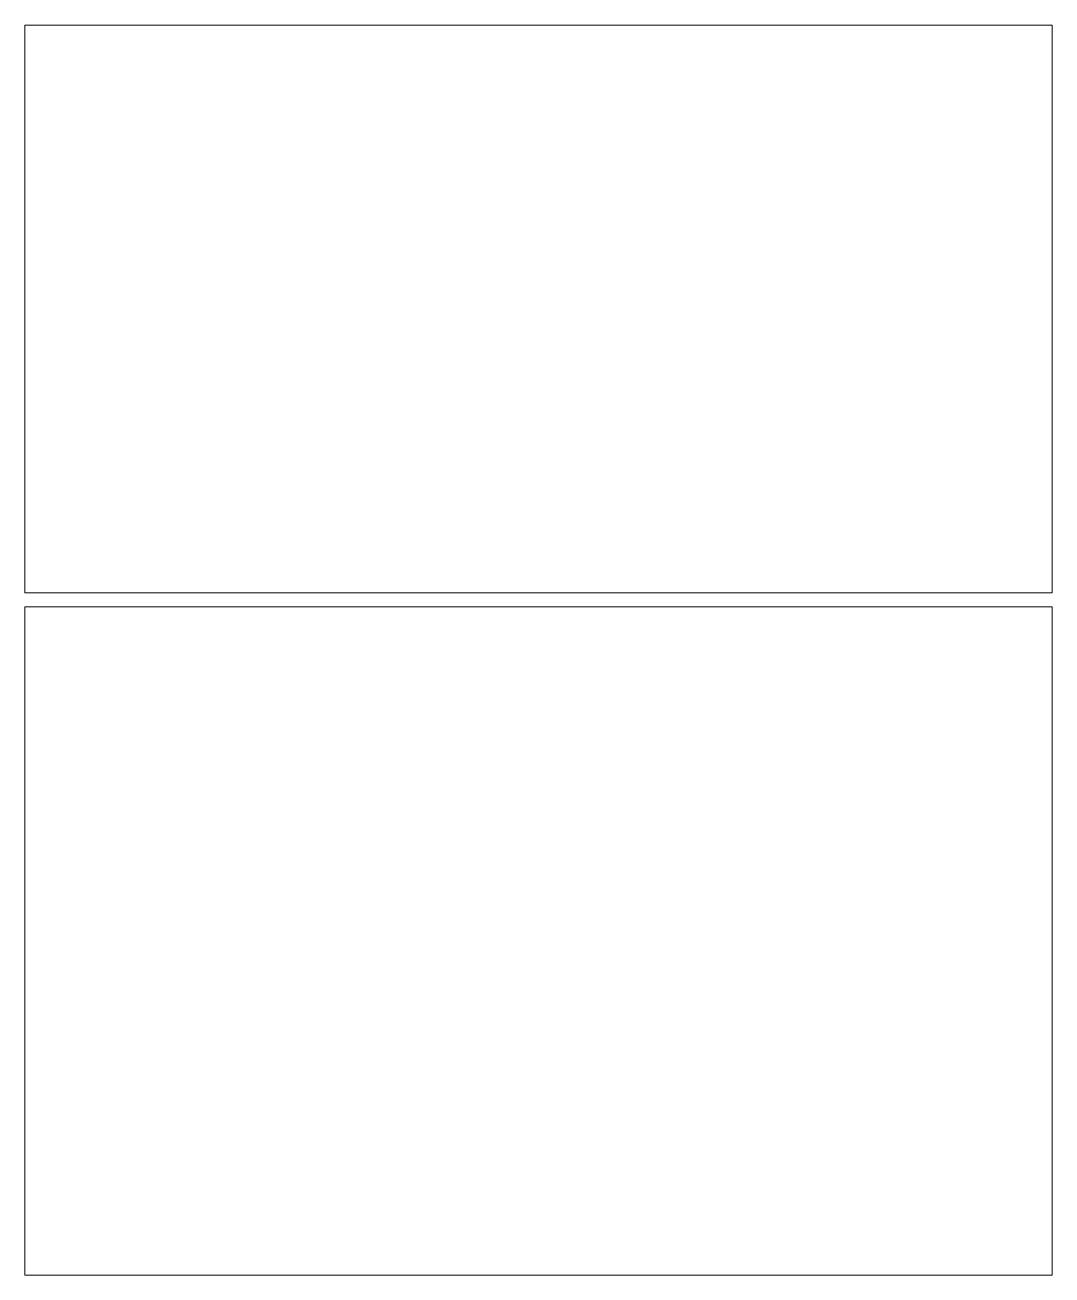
# Model space of a CAD drawing. Header units: millimetres. Extents: x -106 to 17, y -11 to 138.
import ezdxf

# ---------------------------------------------------------------- set-up
doc = ezdxf.new("R2010")
doc.units = ezdxf.units.MM
doc.header["$MEASUREMENT"] = 0
doc.layers.add('Layer 1', color=7, linetype='Continuous')

msp = doc.modelspace()

# ---------------------------------------------------------------- linework, layer by layer
at = {"layer": 'Layer 1', "color": 250, "lineweight": 18}
for points in [[(-105.6256, 70.412), (17.3744, 70.412), (17.3744, 138.412), (-105.6256, 138.412), (-105.6256, 70.412)], [(-105.6256, -11.2692), (17.3744, -11.2692), (17.3744, 68.7308), (-105.6256, 68.7308), (-105.6256, -11.2692)]]:
    msp.add_lwpolyline(points, close=True, dxfattribs=at)

doc.saveas('drawing.dxf')
